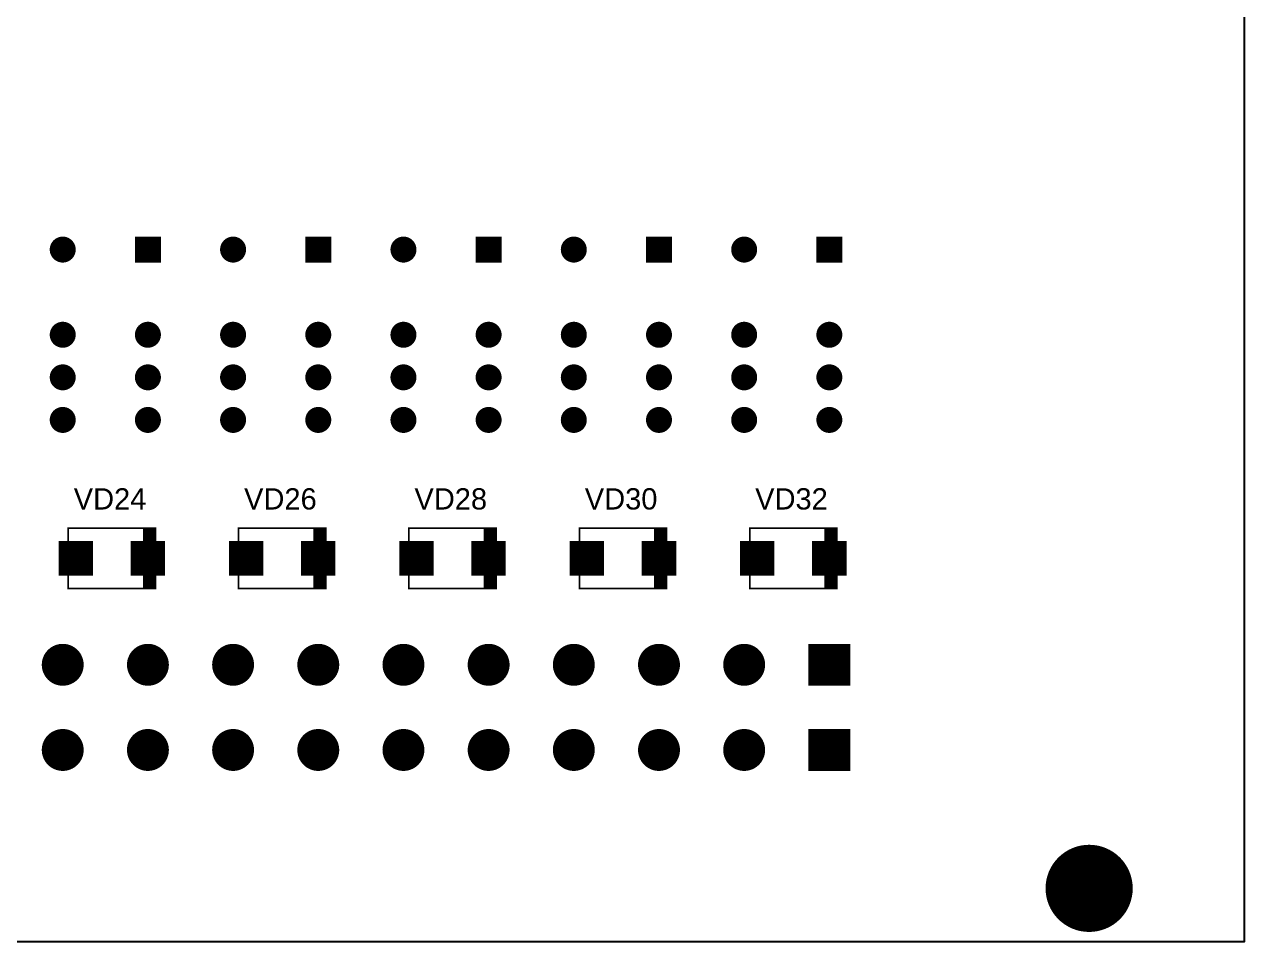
# Model space of a CAD drawing. Extents: x 51 to 816, y 111 to 274.
# Drawn here: x 725.4 to 816.4, y 124.5 to 192.9 of the extents above; entities that cross this region are included whole.
import ezdxf
from ezdxf.enums import TextEntityAlignment as Align

# ---------------------------------------------------------------- set-up
doc = ezdxf.new("R2010")
doc.units = 0
doc.header["$MEASUREMENT"] = 0
doc.layers.add('BOT_SILK', color=7, linetype='Continuous')

msp = doc.modelspace()

# ---------------------------------------------------------------- linework, layer by layer
at = {"layer": 'BOT_SILK'}
msp.add_lwpolyline([(816.35, 253.0715), (525.2025, 253.0715), (525.2025, 124.484), (816.35, 124.484)], close=True, dxfattribs=at)
at = {"layer": 'BOT_SILK', "const_width": 0.25}
for points in [[(729.0875, 176.0778, -1), (727.4, 176.0778, -1)], [(741.7875, 176.0778, -1), (740.1, 176.0778, -1)], [(754.4875, 176.0778, -1), (752.8, 176.0778, -1)], [(767.1875, 176.0778, -1), (765.5, 176.0778, -1)], [(779.8875, 176.0778, -1), (778.2, 176.0778, -1)], [(729.0875, 169.7278, -1), (727.4, 169.7278, -1)], [(735.4375, 169.7278, -1), (733.75, 169.7278, -1)], [(741.7875, 169.7278, -1), (740.1, 169.7278, -1)], [(748.1375, 169.7278, -1), (746.45, 169.7278, -1)], [(754.4875, 169.7278, -1), (752.8, 169.7278, -1)], [(760.8375, 169.7278, -1), (759.15, 169.7278, -1)], [(767.1875, 169.7278, -1), (765.5, 169.7278, -1)], [(773.5375, 169.7278, -1), (771.85, 169.7278, -1)], [(779.8875, 169.7278, -1), (778.2, 169.7278, -1)], [(786.2375, 169.7278, -1), (784.55, 169.7278, -1)], [(729.0875, 166.5528, -1), (727.4, 166.5528, -1)], [(735.4375, 166.5528, -1), (733.75, 166.5528, -1)], [(741.7875, 166.5528, -1), (740.1, 166.5528, -1)], [(748.1375, 166.5528, -1), (746.45, 166.5528, -1)], [(754.4875, 166.5528, -1), (752.8, 166.5528, -1)], [(760.8375, 166.5528, -1), (759.15, 166.5528, -1)], [(767.1875, 166.5528, -1), (765.5, 166.5528, -1)], [(773.5375, 166.5528, -1), (771.85, 166.5528, -1)], [(779.8875, 166.5528, -1), (778.2, 166.5528, -1)], [(786.2375, 166.5528, -1), (784.55, 166.5528, -1)], [(729.0875, 163.3778, -1), (727.4, 163.3778, -1)], [(735.4375, 163.3778, -1), (733.75, 163.3778, -1)], [(741.7875, 163.3778, -1), (740.1, 163.3778, -1)], [(748.1375, 163.3778, -1), (746.45, 163.3778, -1)], [(754.4875, 163.3778, -1), (752.8, 163.3778, -1)], [(760.8375, 163.3778, -1), (759.15, 163.3778, -1)], [(767.1875, 163.3778, -1), (765.5, 163.3778, -1)], [(773.5375, 163.3778, -1), (771.85, 163.3778, -1)], [(779.8875, 163.3778, -1), (778.2, 163.3778, -1)], [(786.2375, 163.3778, -1), (784.55, 163.3778, -1)], [(729.6813, 145.1215, -1), (726.8063, 145.1215, -1)], [(736.0313, 145.1215, -1), (733.1563, 145.1215, -1)], [(742.3813, 145.1215, -1), (739.5063, 145.1215, -1)], [(748.7313, 145.1215, -1), (745.8563, 145.1215, -1)], [(755.0813, 145.1215, -1), (752.2063, 145.1215, -1)], [(761.4313, 145.1215, -1), (758.5563, 145.1215, -1)], [(767.7813, 145.1215, -1), (764.9063, 145.1215, -1)], [(774.1313, 145.1215, -1), (771.2563, 145.1215, -1)], [(780.4813, 145.1215, -1), (777.6063, 145.1215, -1)], [(729.6813, 138.7715, -1), (726.8063, 138.7715, -1)], [(736.0313, 138.7715, -1), (733.1563, 138.7715, -1)], [(742.3813, 138.7715, -1), (739.5063, 138.7715, -1)], [(748.7313, 138.7715, -1), (745.8563, 138.7715, -1)], [(755.0813, 138.7715, -1), (752.2063, 138.7715, -1)], [(761.4313, 138.7715, -1), (758.5563, 138.7715, -1)], [(767.7813, 138.7715, -1), (764.9063, 138.7715, -1)], [(774.1313, 138.7715, -1), (771.2563, 138.7715, -1)], [(780.4813, 138.7715, -1), (777.6063, 138.7715, -1)], [(807.8863, 128.4528, -1), (801.6363, 128.4528, -1)]]:
    msp.add_lwpolyline(points, format="xyb", close=True, dxfattribs=at)
at = {"layer": 'BOT_SILK'}
for points, const_width in [([(727.4438, 176.3453), (727.4438, 175.8103)], 0.25), ([(727.6938, 176.7165), (727.6938, 175.439)], 0.25), ([(727.9438, 176.8653), (727.9438, 175.2903)], 0.25), ([(728.1938, 176.919), (728.1938, 175.2365)], 0.25), ([(728.4438, 176.8965), (728.4438, 175.259)], 0.25), ([(728.6938, 176.7903), (728.6938, 175.3653)], 0.25), ([(728.9438, 176.5478), (728.9438, 175.6078)], 0.25), ([(733.9438, 176.9215), (733.9438, 175.234)], 0.25), ([(734.1938, 176.9215), (734.1938, 175.234)], 0.25), ([(734.4438, 176.9215), (734.4438, 175.234)], 0.25), ([(734.6938, 176.9215), (734.6938, 175.234)], 0.25), ([(734.9438, 176.9215), (734.9438, 175.234)], 0.25), ([(735.1938, 176.9215), (735.1938, 175.234)], 0.25), ([(740.1938, 176.464), (740.1938, 175.6915)], 0.25), ([(740.4438, 176.7565), (740.4438, 175.399)], 0.25), ([(740.6938, 176.8828), (740.6938, 175.2728)], 0.25), ([(740.9438, 176.9215), (740.9438, 175.234)], 0.25), ([(741.1938, 176.8828), (741.1938, 175.2728)], 0.25), ([(741.4438, 176.7565), (741.4438, 175.399)], 0.25), ([(741.6938, 176.464), (741.6938, 175.6915)], 0.25), ([(746.6938, 176.9215), (746.6938, 175.234)], 0.25), ([(746.9438, 176.9215), (746.9438, 175.234)], 0.25), ([(747.1938, 176.9215), (747.1938, 175.234)], 0.25), ([(747.4438, 176.9215), (747.4438, 175.234)], 0.25), ([(747.6938, 176.9215), (747.6938, 175.234)], 0.25), ([(747.9438, 176.9215), (747.9438, 175.234)], 0.25), ([(752.9438, 176.5478), (752.9438, 175.6078)], 0.25), ([(753.1938, 176.7903), (753.1938, 175.3653)], 0.25), ([(753.4438, 176.8965), (753.4438, 175.259)], 0.25), ([(753.6938, 176.919), (753.6938, 175.2365)], 0.25), ([(753.9438, 176.8653), (753.9438, 175.2903)], 0.25), ([(754.1938, 176.7165), (754.1938, 175.439)], 0.25), ([(754.4438, 176.3453), (754.4438, 175.8103)], 0.25), ([(759.1938, 176.9215), (759.1938, 175.234)], 0.25), ([(759.4438, 176.9215), (759.4438, 175.234)], 0.25), ([(759.6938, 176.9215), (759.6938, 175.234)], 0.25), ([(759.9438, 176.9215), (759.9438, 175.234)], 0.25), ([(760.1938, 176.9215), (760.1938, 175.234)], 0.25), ([(760.4438, 176.9215), (760.4438, 175.234)], 0.25), ([(760.6938, 176.9215), (760.6938, 175.234)], 0.25), ([(765.6938, 176.6153), (765.6938, 175.5403)], 0.25), ([(765.9438, 176.8203), (765.9438, 175.3353)], 0.25), ([(766.1938, 176.9078), (766.1938, 175.2478)], 0.25), ([(766.4438, 176.9153), (766.4438, 175.2403)], 0.25), ([(766.6938, 176.8453), (766.6938, 175.3103)], 0.25), ([(766.9438, 176.6703), (766.9438, 175.4853)], 0.25), ([(771.9438, 176.9215), (771.9438, 175.234)], 0.25), ([(772.1938, 176.9215), (772.1938, 175.234)], 0.25), ([(772.4438, 176.9215), (772.4438, 175.234)], 0.25), ([(772.6938, 176.9215), (772.6938, 175.234)], 0.25), ([(772.9438, 176.9215), (772.9438, 175.234)], 0.25), ([(773.1938, 176.9215), (773.1938, 175.234)], 0.25), ([(773.4438, 176.9215), (773.4438, 175.234)], 0.25), ([(778.4438, 176.6703), (778.4438, 175.4853)], 0.25), ([(778.6938, 176.8453), (778.6938, 175.3103)], 0.25), ([(778.9438, 176.9153), (778.9438, 175.2403)], 0.25), ([(779.1938, 176.9078), (779.1938, 175.2478)], 0.25), ([(779.4438, 176.8203), (779.4438, 175.3353)], 0.25), ([(779.6938, 176.6153), (779.6938, 175.5403)], 0.25), ([(784.6938, 176.9215), (784.6938, 175.234)], 0.25), ([(784.9438, 176.9215), (784.9438, 175.234)], 0.25), ([(785.1938, 176.9215), (785.1938, 175.234)], 0.25), ([(785.4438, 176.9215), (785.4438, 175.234)], 0.25), ([(785.6938, 176.9215), (785.6938, 175.234)], 0.25), ([(785.9438, 176.9215), (785.9438, 175.234)], 0.25), ([(786.1938, 176.9215), (786.1938, 175.234)], 0.25), ([(727.4438, 169.9953), (727.4438, 169.4603)], 0.25), ([(727.6938, 170.3665), (727.6938, 169.089)], 0.25), ([(727.9438, 170.5153), (727.9438, 168.9403)], 0.25), ([(728.1938, 170.569), (728.1938, 168.8865)], 0.25), ([(728.4438, 170.5465), (728.4438, 168.909)], 0.25), ([(728.6938, 170.4403), (728.6938, 169.0153)], 0.25), ([(728.9438, 170.1978), (728.9438, 169.2578)], 0.25), ([(733.9438, 170.2653), (733.9438, 169.1903)], 0.25), ([(734.1938, 170.4703), (734.1938, 168.9853)], 0.25), ([(734.4438, 170.5578), (734.4438, 168.8978)], 0.25), ([(734.6938, 170.5653), (734.6938, 168.8903)], 0.25), ([(734.9438, 170.4953), (734.9438, 168.9603)], 0.25), ([(735.1938, 170.3203), (735.1938, 169.1353)], 0.25), ([(740.1938, 170.114), (740.1938, 169.3415)], 0.25), ([(740.4438, 170.4065), (740.4438, 169.049)], 0.25), ([(740.6938, 170.5328), (740.6938, 168.9228)], 0.25), ([(740.9438, 170.5715), (740.9438, 168.884)], 0.25), ([(741.1938, 170.5328), (741.1938, 168.9228)], 0.25), ([(741.4438, 170.4065), (741.4438, 169.049)], 0.25), ([(741.6938, 170.114), (741.6938, 169.3415)], 0.25), ([(746.6938, 170.3203), (746.6938, 169.1353)], 0.25), ([(746.9438, 170.4953), (746.9438, 168.9603)], 0.25), ([(747.1938, 170.5653), (747.1938, 168.8903)], 0.25), ([(747.4438, 170.5578), (747.4438, 168.8978)], 0.25), ([(747.6938, 170.4703), (747.6938, 168.9853)], 0.25), ([(747.9438, 170.2653), (747.9438, 169.1903)], 0.25), ([(752.9438, 170.1978), (752.9438, 169.2578)], 0.25), ([(753.1938, 170.4403), (753.1938, 169.0153)], 0.25), ([(753.4438, 170.5465), (753.4438, 168.909)], 0.25), ([(753.6938, 170.569), (753.6938, 168.8865)], 0.25), ([(753.9438, 170.5153), (753.9438, 168.9403)], 0.25), ([(754.1938, 170.3665), (754.1938, 169.089)], 0.25), ([(754.4438, 169.9953), (754.4438, 169.4603)], 0.25), ([(759.1938, 169.9953), (759.1938, 169.4603)], 0.25), ([(759.4438, 170.3665), (759.4438, 169.089)], 0.25), ([(759.6938, 170.5153), (759.6938, 168.9403)], 0.25), ([(759.9438, 170.569), (759.9438, 168.8865)], 0.25), ([(760.1938, 170.5465), (760.1938, 168.909)], 0.25), ([(760.4438, 170.4403), (760.4438, 169.0153)], 0.25), ([(760.6938, 170.1978), (760.6938, 169.2578)], 0.25), ([(765.6938, 170.2653), (765.6938, 169.1903)], 0.25), ([(765.9438, 170.4703), (765.9438, 168.9853)], 0.25), ([(766.1938, 170.5578), (766.1938, 168.8978)], 0.25), ([(766.4438, 170.5653), (766.4438, 168.8903)], 0.25), ([(766.6938, 170.4953), (766.6938, 168.9603)], 0.25), ([(766.9438, 170.3203), (766.9438, 169.1353)], 0.25), ([(771.9438, 170.114), (771.9438, 169.3415)], 0.25), ([(772.1938, 170.4065), (772.1938, 169.049)], 0.25), ([(772.4438, 170.5328), (772.4438, 168.9228)], 0.25), ([(772.6938, 170.5715), (772.6938, 168.884)], 0.25), ([(772.9438, 170.5328), (772.9438, 168.9228)], 0.25), ([(773.1938, 170.4065), (773.1938, 169.049)], 0.25), ([(773.4438, 170.114), (773.4438, 169.3415)], 0.25), ([(778.4438, 170.3203), (778.4438, 169.1353)], 0.25), ([(778.6938, 170.4953), (778.6938, 168.9603)], 0.25), ([(778.9438, 170.5653), (778.9438, 168.8903)], 0.25), ([(779.1938, 170.5578), (779.1938, 168.8978)], 0.25), ([(779.4438, 170.4703), (779.4438, 168.9853)], 0.25), ([(779.6938, 170.2653), (779.6938, 169.1903)], 0.25), ([(784.6938, 170.1978), (784.6938, 169.2578)], 0.25), ([(784.9438, 170.4403), (784.9438, 169.0153)], 0.25), ([(785.1938, 170.5465), (785.1938, 168.909)], 0.25), ([(785.4438, 170.569), (785.4438, 168.8865)], 0.25), ([(785.6938, 170.5153), (785.6938, 168.9403)], 0.25), ([(785.9438, 170.3665), (785.9438, 169.089)], 0.25), ([(786.1938, 169.9953), (786.1938, 169.4603)], 0.25), ([(727.9438, 167.3403), (727.9438, 165.7653)], 0.25), ([(728.1938, 167.394), (728.1938, 165.7115)], 0.25), ([(728.4438, 167.3715), (728.4438, 165.734)], 0.25), ([(728.6938, 167.2653), (728.6938, 165.8403)], 0.25), ([(734.1938, 167.2953), (734.1938, 165.8103)], 0.25), ([(734.4438, 167.3828), (734.4438, 165.7228)], 0.25), ([(734.6938, 167.3903), (734.6938, 165.7153)], 0.25), ([(734.9438, 167.3203), (734.9438, 165.7853)], 0.25), ([(740.6938, 167.3578), (740.6938, 165.7478)], 0.25), ([(740.9438, 167.3965), (740.9438, 165.709)], 0.25), ([(741.1938, 167.3578), (741.1938, 165.7478)], 0.25), ([(746.9438, 167.3203), (746.9438, 165.7853)], 0.25), ([(747.1938, 167.3903), (747.1938, 165.7153)], 0.25), ([(747.4438, 167.3828), (747.4438, 165.7228)], 0.25), ([(747.6938, 167.2953), (747.6938, 165.8103)], 0.25), ([(753.1938, 167.2653), (753.1938, 165.8403)], 0.25), ([(753.4438, 167.3715), (753.4438, 165.734)], 0.25), ([(753.6938, 167.394), (753.6938, 165.7115)], 0.25), ([(753.9438, 167.3403), (753.9438, 165.7653)], 0.25), ([(759.6938, 167.3403), (759.6938, 165.7653)], 0.25), ([(759.9438, 167.394), (759.9438, 165.7115)], 0.25), ([(760.1938, 167.3715), (760.1938, 165.734)], 0.25), ([(760.4438, 167.2653), (760.4438, 165.8403)], 0.25), ([(765.9438, 167.2953), (765.9438, 165.8103)], 0.25), ([(766.1938, 167.3828), (766.1938, 165.7228)], 0.25), ([(766.4438, 167.3903), (766.4438, 165.7153)], 0.25), ([(766.6938, 167.3203), (766.6938, 165.7853)], 0.25), ([(772.4438, 167.3578), (772.4438, 165.7478)], 0.25), ([(772.6938, 167.3965), (772.6938, 165.709)], 0.25), ([(772.9438, 167.3578), (772.9438, 165.7478)], 0.25), ([(778.6938, 167.3203), (778.6938, 165.7853)], 0.25), ([(778.9438, 167.3903), (778.9438, 165.7153)], 0.25), ([(779.1938, 167.3828), (779.1938, 165.7228)], 0.25), ([(779.4438, 167.2953), (779.4438, 165.8103)], 0.25), ([(784.9438, 167.2653), (784.9438, 165.8403)], 0.25), ([(785.1938, 167.3715), (785.1938, 165.734)], 0.25), ([(785.4438, 167.394), (785.4438, 165.7115)], 0.25), ([(785.6938, 167.3403), (785.6938, 165.7653)], 0.25), ([(727.4438, 166.8203), (727.4438, 166.2853)], 0.25), ([(727.6938, 167.1915), (727.6938, 165.914)], 0.25), ([(728.9438, 167.0228), (728.9438, 166.0828)], 0.25), ([(733.9438, 167.0903), (733.9438, 166.0153)], 0.25), ([(735.1938, 167.1453), (735.1938, 165.9603)], 0.25), ([(740.1938, 166.939), (740.1938, 166.1665)], 0.25), ([(740.4438, 167.2315), (740.4438, 165.874)], 0.25), ([(741.4438, 167.2315), (741.4438, 165.874)], 0.25), ([(741.6938, 166.939), (741.6938, 166.1665)], 0.25), ([(746.6938, 167.1453), (746.6938, 165.9603)], 0.25), ([(747.9438, 167.0903), (747.9438, 166.0153)], 0.25), ([(752.9438, 167.0228), (752.9438, 166.0828)], 0.25), ([(754.1938, 167.1915), (754.1938, 165.914)], 0.25), ([(754.4438, 166.8203), (754.4438, 166.2853)], 0.25), ([(759.1938, 166.8203), (759.1938, 166.2853)], 0.25), ([(759.4438, 167.1915), (759.4438, 165.914)], 0.25), ([(760.6938, 167.0228), (760.6938, 166.0828)], 0.25), ([(765.6938, 167.0903), (765.6938, 166.0153)], 0.25), ([(766.9438, 167.1453), (766.9438, 165.9603)], 0.25), ([(771.9438, 166.939), (771.9438, 166.1665)], 0.25), ([(772.1938, 167.2315), (772.1938, 165.874)], 0.25), ([(773.1938, 167.2315), (773.1938, 165.874)], 0.25), ([(773.4438, 166.939), (773.4438, 166.1665)], 0.25), ([(778.4438, 167.1453), (778.4438, 165.9603)], 0.25), ([(779.6938, 167.0903), (779.6938, 166.0153)], 0.25), ([(784.6938, 167.0228), (784.6938, 166.0828)], 0.25), ([(785.9438, 167.1915), (785.9438, 165.914)], 0.25), ([(786.1938, 166.8203), (786.1938, 166.2853)], 0.25), ([(727.4438, 163.6453), (727.4438, 163.1103)], 0.25), ([(727.6938, 164.0165), (727.6938, 162.739)], 0.25), ([(727.9438, 164.1653), (727.9438, 162.5903)], 0.25), ([(728.1938, 164.219), (728.1938, 162.5365)], 0.25), ([(728.4438, 164.1965), (728.4438, 162.559)], 0.25), ([(728.6938, 164.0903), (728.6938, 162.6653)], 0.25), ([(728.9438, 163.8478), (728.9438, 162.9078)], 0.25), ([(733.9438, 163.9153), (733.9438, 162.8403)], 0.25), ([(734.1938, 164.1203), (734.1938, 162.6353)], 0.25), ([(734.4438, 164.2078), (734.4438, 162.5478)], 0.25), ([(734.6938, 164.2153), (734.6938, 162.5403)], 0.25), ([(734.9438, 164.1453), (734.9438, 162.6103)], 0.25), ([(735.1938, 163.9703), (735.1938, 162.7853)], 0.25), ([(740.1938, 163.764), (740.1938, 162.9915)], 0.25), ([(740.4438, 164.0565), (740.4438, 162.699)], 0.25), ([(740.6938, 164.1828), (740.6938, 162.5728)], 0.25), ([(740.9438, 164.2215), (740.9438, 162.534)], 0.25), ([(741.1938, 164.1828), (741.1938, 162.5728)], 0.25), ([(741.4438, 164.0565), (741.4438, 162.699)], 0.25), ([(741.6938, 163.764), (741.6938, 162.9915)], 0.25), ([(746.6938, 163.9703), (746.6938, 162.7853)], 0.25), ([(746.9438, 164.1453), (746.9438, 162.6103)], 0.25), ([(747.1938, 164.2153), (747.1938, 162.5403)], 0.25), ([(747.4438, 164.2078), (747.4438, 162.5478)], 0.25), ([(747.6938, 164.1203), (747.6938, 162.6353)], 0.25), ([(747.9438, 163.9153), (747.9438, 162.8403)], 0.25), ([(752.9438, 163.8478), (752.9438, 162.9078)], 0.25), ([(753.1938, 164.0903), (753.1938, 162.6653)], 0.25), ([(753.4438, 164.1965), (753.4438, 162.559)], 0.25), ([(753.6938, 164.219), (753.6938, 162.5365)], 0.25), ([(753.9438, 164.1653), (753.9438, 162.5903)], 0.25), ([(754.1938, 164.0165), (754.1938, 162.739)], 0.25), ([(754.4438, 163.6453), (754.4438, 163.1103)], 0.25), ([(759.1938, 163.6453), (759.1938, 163.1103)], 0.25), ([(759.4438, 164.0165), (759.4438, 162.739)], 0.25), ([(759.6938, 164.1653), (759.6938, 162.5903)], 0.25), ([(759.9438, 164.219), (759.9438, 162.5365)], 0.25), ([(760.1938, 164.1965), (760.1938, 162.559)], 0.25), ([(760.4438, 164.0903), (760.4438, 162.6653)], 0.25), ([(760.6938, 163.8478), (760.6938, 162.9078)], 0.25), ([(765.6938, 163.9153), (765.6938, 162.8403)], 0.25), ([(765.9438, 164.1203), (765.9438, 162.6353)], 0.25), ([(766.1938, 164.2078), (766.1938, 162.5478)], 0.25), ([(766.4438, 164.2153), (766.4438, 162.5403)], 0.25), ([(766.6938, 164.1453), (766.6938, 162.6103)], 0.25), ([(766.9438, 163.9703), (766.9438, 162.7853)], 0.25), ([(771.9438, 163.764), (771.9438, 162.9915)], 0.25), ([(772.1938, 164.0565), (772.1938, 162.699)], 0.25), ([(772.4438, 164.1828), (772.4438, 162.5728)], 0.25), ([(772.6938, 164.2215), (772.6938, 162.534)], 0.25), ([(772.9438, 164.1828), (772.9438, 162.5728)], 0.25), ([(773.1938, 164.0565), (773.1938, 162.699)], 0.25), ([(773.4438, 163.764), (773.4438, 162.9915)], 0.25), ([(778.4438, 163.9703), (778.4438, 162.7853)], 0.25), ([(778.6938, 164.1453), (778.6938, 162.6103)], 0.25), ([(778.9438, 164.2153), (778.9438, 162.5403)], 0.25), ([(779.1938, 164.2078), (779.1938, 162.5478)], 0.25), ([(779.4438, 164.1203), (779.4438, 162.6353)], 0.25), ([(779.6938, 163.9153), (779.6938, 162.8403)], 0.25), ([(784.6938, 163.8478), (784.6938, 162.9078)], 0.25), ([(784.9438, 164.0903), (784.9438, 162.6653)], 0.25), ([(785.1938, 164.1965), (785.1938, 162.559)], 0.25), ([(785.4438, 164.219), (785.4438, 162.5365)], 0.25), ([(785.6938, 164.1653), (785.6938, 162.5903)], 0.25), ([(785.9438, 164.0165), (785.9438, 162.739)], 0.25), ([(786.1938, 163.6453), (786.1938, 163.1103)], 0.25), ([(734.2813, 155.3115), (734.2813, 150.8065)], 0.125), ([(734.4063, 155.3115), (734.4063, 150.8065)], 0.125), ([(734.5313, 155.3115), (734.5313, 150.8065)], 0.125), ([(734.6563, 155.3115), (734.6563, 150.8065)], 0.125), ([(734.7813, 155.3115), (734.7813, 150.8065)], 0.125), ([(734.9063, 155.3115), (734.9063, 150.8065)], 0.125), ([(735.0313, 155.3115), (735.0313, 150.8065)], 0.125), ([(746.9813, 155.3115), (746.9813, 150.8065)], 0.125), ([(747.1063, 155.3115), (747.1063, 150.8065)], 0.125), ([(747.2313, 155.3115), (747.2313, 150.8065)], 0.125), ([(747.3563, 155.3115), (747.3563, 150.8065)], 0.125), ([(747.4813, 155.3115), (747.4813, 150.8065)], 0.125), ([(747.6063, 155.3115), (747.6063, 150.8065)], 0.125), ([(747.7313, 155.3115), (747.7313, 150.8065)], 0.125), ([(759.6813, 155.3115), (759.6813, 150.8065)], 0.125), ([(759.8063, 155.3115), (759.8063, 150.8065)], 0.125), ([(759.9313, 155.3115), (759.9313, 150.8065)], 0.125), ([(760.0563, 155.3115), (760.0563, 150.8065)], 0.125), ([(760.1813, 155.3115), (760.1813, 150.8065)], 0.125), ([(760.3063, 155.3115), (760.3063, 150.8065)], 0.125), ([(760.4313, 155.3115), (760.4313, 150.8065)], 0.125), ([(772.3813, 155.3115), (772.3813, 150.8065)], 0.125), ([(772.5063, 155.3115), (772.5063, 150.8065)], 0.125), ([(772.6313, 155.3115), (772.6313, 150.8065)], 0.125), ([(772.7563, 155.3115), (772.7563, 150.8065)], 0.125), ([(772.8813, 155.3115), (772.8813, 150.8065)], 0.125), ([(773.0063, 155.3115), (773.0063, 150.8065)], 0.125), ([(773.1313, 155.3115), (773.1313, 150.8065)], 0.125), ([(785.0813, 155.3115), (785.0813, 150.8065)], 0.125), ([(785.2063, 155.3115), (785.2063, 150.8065)], 0.125), ([(785.3313, 155.3115), (785.3313, 150.8065)], 0.125), ([(785.4563, 155.3115), (785.4563, 150.8065)], 0.125), ([(785.5813, 155.3115), (785.5813, 150.8065)], 0.125), ([(785.7063, 155.3115), (785.7063, 150.8065)], 0.125), ([(785.8313, 155.3115), (785.8313, 150.8065)], 0.125), ([(728.1938, 154.2153), (728.1938, 151.9028)], 0.25), ([(728.4438, 154.2153), (728.4438, 151.9028)], 0.25), ([(728.6938, 154.2153), (728.6938, 151.9028)], 0.25), ([(728.9438, 154.2153), (728.9438, 151.9028)], 0.25), ([(729.1938, 154.2153), (729.1938, 151.9028)], 0.25), ([(729.4438, 154.2153), (729.4438, 151.9028)], 0.25), ([(729.6938, 154.2153), (729.6938, 151.9028)], 0.25), ([(729.9438, 154.2153), (729.9438, 151.9028)], 0.25), ([(730.1938, 154.2153), (730.1938, 151.9028)], 0.25), ([(733.4438, 154.2153), (733.4438, 151.9028)], 0.25), ([(733.6938, 154.2153), (733.6938, 151.9028)], 0.25), ([(733.9438, 154.2153), (733.9438, 151.9028)], 0.25), ([(734.1938, 154.2153), (734.1938, 151.9028)], 0.25), ([(734.4438, 154.2153), (734.4438, 151.9028)], 0.25), ([(734.6938, 154.2153), (734.6938, 151.9028)], 0.25), ([(734.9438, 154.2153), (734.9438, 151.9028)], 0.25), ([(735.1938, 154.2153), (735.1938, 151.9028)], 0.25), ([(735.4438, 154.2153), (735.4438, 151.9028)], 0.25), ([(735.6938, 154.2153), (735.6938, 151.9028)], 0.25), ([(740.9438, 154.2153), (740.9438, 151.9028)], 0.25), ([(741.1938, 154.2153), (741.1938, 151.9028)], 0.25), ([(741.4438, 154.2153), (741.4438, 151.9028)], 0.25), ([(741.6938, 154.2153), (741.6938, 151.9028)], 0.25), ([(741.9438, 154.2153), (741.9438, 151.9028)], 0.25), ([(742.1938, 154.2153), (742.1938, 151.9028)], 0.25), ([(742.4438, 154.2153), (742.4438, 151.9028)], 0.25), ([(742.6938, 154.2153), (742.6938, 151.9028)], 0.25), ([(742.9438, 154.2153), (742.9438, 151.9028)], 0.25), ([(746.1938, 154.2153), (746.1938, 151.9028)], 0.25), ([(746.4438, 154.2153), (746.4438, 151.9028)], 0.25), ([(746.6938, 154.2153), (746.6938, 151.9028)], 0.25), ([(746.9438, 154.2153), (746.9438, 151.9028)], 0.25), ([(747.1938, 154.2153), (747.1938, 151.9028)], 0.25), ([(747.4438, 154.2153), (747.4438, 151.9028)], 0.25), ([(747.6938, 154.2153), (747.6938, 151.9028)], 0.25), ([(747.9438, 154.2153), (747.9438, 151.9028)], 0.25), ([(748.1938, 154.2153), (748.1938, 151.9028)], 0.25), ([(748.4438, 154.2153), (748.4438, 151.9028)], 0.25), ([(753.6938, 154.2153), (753.6938, 151.9028)], 0.25), ([(753.9438, 154.2153), (753.9438, 151.9028)], 0.25), ([(754.1938, 154.2153), (754.1938, 151.9028)], 0.25), ([(754.4438, 154.2153), (754.4438, 151.9028)], 0.25), ([(754.6938, 154.2153), (754.6938, 151.9028)], 0.25), ([(754.9438, 154.2153), (754.9438, 151.9028)], 0.25), ([(755.1938, 154.2153), (755.1938, 151.9028)], 0.25), ([(755.4438, 154.2153), (755.4438, 151.9028)], 0.25), ([(755.6938, 154.2153), (755.6938, 151.9028)], 0.25), ([(758.9438, 154.2153), (758.9438, 151.9028)], 0.25), ([(759.1938, 154.2153), (759.1938, 151.9028)], 0.25), ([(759.4438, 154.2153), (759.4438, 151.9028)], 0.25), ([(759.6938, 154.2153), (759.6938, 151.9028)], 0.25), ([(759.9438, 154.2153), (759.9438, 151.9028)], 0.25), ([(760.1938, 154.2153), (760.1938, 151.9028)], 0.25), ([(760.4438, 154.2153), (760.4438, 151.9028)], 0.25), ([(760.6938, 154.2153), (760.6938, 151.9028)], 0.25), ([(760.9438, 154.2153), (760.9438, 151.9028)], 0.25), ([(766.1938, 154.2153), (766.1938, 151.9028)], 0.25), ([(766.4438, 154.2153), (766.4438, 151.9028)], 0.25), ([(766.6938, 154.2153), (766.6938, 151.9028)], 0.25), ([(766.9438, 154.2153), (766.9438, 151.9028)], 0.25), ([(767.1938, 154.2153), (767.1938, 151.9028)], 0.25), ([(767.4438, 154.2153), (767.4438, 151.9028)], 0.25), ([(767.6938, 154.2153), (767.6938, 151.9028)], 0.25), ([(767.9438, 154.2153), (767.9438, 151.9028)], 0.25), ([(768.1938, 154.2153), (768.1938, 151.9028)], 0.25), ([(768.4438, 154.2153), (768.4438, 151.9028)], 0.25), ([(771.6938, 154.2153), (771.6938, 151.9028)], 0.25), ([(771.9438, 154.2153), (771.9438, 151.9028)], 0.25), ([(772.1938, 154.2153), (772.1938, 151.9028)], 0.25), ([(772.4438, 154.2153), (772.4438, 151.9028)], 0.25), ([(772.6938, 154.2153), (772.6938, 151.9028)], 0.25), ([(772.9438, 154.2153), (772.9438, 151.9028)], 0.25), ([(773.1938, 154.2153), (773.1938, 151.9028)], 0.25), ([(773.4438, 154.2153), (773.4438, 151.9028)], 0.25), ([(773.6938, 154.2153), (773.6938, 151.9028)], 0.25), ([(778.9438, 154.2153), (778.9438, 151.9028)], 0.25), ([(779.1938, 154.2153), (779.1938, 151.9028)], 0.25), ([(779.4438, 154.2153), (779.4438, 151.9028)], 0.25), ([(779.6938, 154.2153), (779.6938, 151.9028)], 0.25), ([(779.9438, 154.2153), (779.9438, 151.9028)], 0.25), ([(780.1938, 154.2153), (780.1938, 151.9028)], 0.25), ([(780.4438, 154.2153), (780.4438, 151.9028)], 0.25), ([(780.6938, 154.2153), (780.6938, 151.9028)], 0.25), ([(780.9438, 154.2153), (780.9438, 151.9028)], 0.25), ([(784.4438, 154.2153), (784.4438, 151.9028)], 0.25), ([(784.6938, 154.2153), (784.6938, 151.9028)], 0.25), ([(784.9438, 154.2153), (784.9438, 151.9028)], 0.25), ([(785.1938, 154.2153), (785.1938, 151.9028)], 0.25), ([(785.4438, 154.2153), (785.4438, 151.9028)], 0.25), ([(785.6938, 154.2153), (785.6938, 151.9028)], 0.25), ([(785.9438, 154.2153), (785.9438, 151.9028)], 0.25), ([(786.1938, 154.2153), (786.1938, 151.9028)], 0.25), ([(786.4438, 154.2153), (786.4438, 151.9028)], 0.25), ([(727.6938, 146.449), (727.6938, 143.794)], 0.25), ([(727.9438, 146.5265), (727.9438, 143.7165)], 0.25), ([(728.1938, 146.5578), (728.1938, 143.6853)], 0.25), ([(728.4438, 146.544), (728.4438, 143.699)], 0.25), ([(728.6938, 146.4865), (728.6938, 143.7565)], 0.25), ([(728.9438, 146.3765), (728.9438, 143.8665)], 0.25), ([(733.9438, 146.4028), (733.9438, 143.8403)], 0.25), ([(734.1938, 146.5015), (734.1938, 143.7415)], 0.25), ([(734.4438, 146.5503), (734.4438, 143.6928)], 0.25), ([(734.6938, 146.5553), (734.6938, 143.6878)], 0.25), ([(734.9438, 146.5153), (734.9438, 143.7278)], 0.25), ([(735.1938, 146.4278), (735.1938, 143.8153)], 0.25), ([(740.1938, 146.3478), (740.1938, 143.8953)], 0.25), ([(740.4438, 146.469), (740.4438, 143.774)], 0.25), ([(740.6938, 146.5365), (740.6938, 143.7065)], 0.25), ([(740.9438, 146.559), (740.9438, 143.684)], 0.25), ([(741.1938, 146.5365), (741.1938, 143.7065)], 0.25), ([(741.4438, 146.469), (741.4438, 143.774)], 0.25), ([(741.6938, 146.3478), (741.6938, 143.8953)], 0.25), ([(746.6938, 146.4278), (746.6938, 143.8153)], 0.25), ([(746.9438, 146.5153), (746.9438, 143.7278)], 0.25), ([(747.1938, 146.5553), (747.1938, 143.6878)], 0.25), ([(747.4438, 146.5503), (747.4438, 143.6928)], 0.25), ([(747.6938, 146.5015), (747.6938, 143.7415)], 0.25), ([(747.9438, 146.4028), (747.9438, 143.8403)], 0.25), ([(752.9438, 146.3765), (752.9438, 143.8665)], 0.25), ([(753.1938, 146.4865), (753.1938, 143.7565)], 0.25), ([(753.4438, 146.544), (753.4438, 143.699)], 0.25), ([(753.6938, 146.5578), (753.6938, 143.6853)], 0.25), ([(753.9438, 146.5265), (753.9438, 143.7165)], 0.25), ([(754.1938, 146.449), (754.1938, 143.794)], 0.25), ([(759.4438, 146.449), (759.4438, 143.794)], 0.25), ([(759.6938, 146.5265), (759.6938, 143.7165)], 0.25), ([(759.9438, 146.5578), (759.9438, 143.6853)], 0.25), ([(760.1938, 146.544), (760.1938, 143.699)], 0.25), ([(760.4438, 146.4865), (760.4438, 143.7565)], 0.25), ([(760.6938, 146.3765), (760.6938, 143.8665)], 0.25), ([(765.6938, 146.4028), (765.6938, 143.8403)], 0.25), ([(765.9438, 146.5015), (765.9438, 143.7415)], 0.25), ([(766.1938, 146.5503), (766.1938, 143.6928)], 0.25), ([(766.4438, 146.5553), (766.4438, 143.6878)], 0.25), ([(766.6938, 146.5153), (766.6938, 143.7278)], 0.25), ([(766.9438, 146.4278), (766.9438, 143.8153)], 0.25), ([(771.9438, 146.3478), (771.9438, 143.8953)], 0.25), ([(772.1938, 146.469), (772.1938, 143.774)], 0.25), ([(772.4438, 146.5365), (772.4438, 143.7065)], 0.25), ([(772.6938, 146.559), (772.6938, 143.684)], 0.25), ([(772.9438, 146.5365), (772.9438, 143.7065)], 0.25), ([(773.1938, 146.469), (773.1938, 143.774)], 0.25), ([(773.4438, 146.3478), (773.4438, 143.8953)], 0.25), ([(778.4438, 146.4278), (778.4438, 143.8153)], 0.25), ([(778.6938, 146.5153), (778.6938, 143.7278)], 0.25), ([(778.9438, 146.5553), (778.9438, 143.6878)], 0.25), ([(779.1938, 146.5503), (779.1938, 143.6928)], 0.25), ([(779.4438, 146.5015), (779.4438, 143.7415)], 0.25), ([(779.6938, 146.4028), (779.6938, 143.8403)], 0.25), ([(784.1938, 146.559), (784.1938, 143.684)], 0.25), ([(784.4438, 146.559), (784.4438, 143.684)], 0.25), ([(784.6938, 146.559), (784.6938, 143.684)], 0.25), ([(784.9438, 146.559), (784.9438, 143.684)], 0.25), ([(785.1938, 146.559), (785.1938, 143.684)], 0.25), ([(785.4438, 146.559), (785.4438, 143.684)], 0.25), ([(785.6938, 146.559), (785.6938, 143.684)], 0.25), ([(785.9438, 146.559), (785.9438, 143.684)], 0.25), ([(786.1938, 146.559), (786.1938, 143.684)], 0.25), ([(786.4438, 146.559), (786.4438, 143.684)], 0.25), ([(786.6938, 146.559), (786.6938, 143.684)], 0.25), ([(726.9438, 145.734), (726.9438, 144.509)], 0.25), ([(727.1938, 146.1028), (727.1938, 144.1403)], 0.25), ([(727.4438, 146.3153), (727.4438, 143.9278)], 0.25), ([(729.1938, 146.2003), (729.1938, 144.0428)], 0.25), ([(729.4438, 145.9128), (729.4438, 144.3303)], 0.25), ([(733.1938, 145.4465), (733.1938, 144.7965)], 0.25), ([(733.4438, 145.984), (733.4438, 144.259)], 0.25), ([(733.6938, 146.2415), (733.6938, 144.0015)], 0.25), ([(735.4438, 146.2803), (735.4438, 143.9628)], 0.25), ([(735.6938, 146.0465), (735.6938, 144.1965)], 0.25), ([(735.9438, 145.6153), (735.9438, 144.6278)], 0.25), ([(739.6938, 145.8303), (739.6938, 144.4128)], 0.25), ([(739.9438, 146.154), (739.9438, 144.089)], 0.25), ([(741.9438, 146.154), (741.9438, 144.089)], 0.25), ([(742.1938, 145.8303), (742.1938, 144.4128)], 0.25), ([(745.9438, 145.6153), (745.9438, 144.6278)], 0.25), ([(746.1938, 146.0465), (746.1938, 144.1965)], 0.25), ([(746.4438, 146.2803), (746.4438, 143.9628)], 0.25), ([(748.1938, 146.2415), (748.1938, 144.0015)], 0.25), ([(748.4438, 145.984), (748.4438, 144.259)], 0.25), ([(748.6938, 145.4465), (748.6938, 144.7965)], 0.25), ([(752.4438, 145.9128), (752.4438, 144.3303)], 0.25), ([(752.6938, 146.2003), (752.6938, 144.0428)], 0.25), ([(754.4438, 146.3153), (754.4438, 143.9278)], 0.25), ([(754.6938, 146.1028), (754.6938, 144.1403)], 0.25), ([(754.9438, 145.734), (754.9438, 144.509)], 0.25), ([(758.6938, 145.734), (758.6938, 144.509)], 0.25), ([(758.9438, 146.1028), (758.9438, 144.1403)], 0.25), ([(759.1938, 146.3153), (759.1938, 143.9278)], 0.25), ([(760.9438, 146.2003), (760.9438, 144.0428)], 0.25), ([(761.1938, 145.9128), (761.1938, 144.3303)], 0.25), ([(764.9438, 145.4465), (764.9438, 144.7965)], 0.25), ([(765.1938, 145.984), (765.1938, 144.259)], 0.25), ([(765.4438, 146.2415), (765.4438, 144.0015)], 0.25), ([(767.1938, 146.2803), (767.1938, 143.9628)], 0.25), ([(767.4438, 146.0465), (767.4438, 144.1965)], 0.25), ([(767.6938, 145.6153), (767.6938, 144.6278)], 0.25), ([(771.4438, 145.8303), (771.4438, 144.4128)], 0.25), ([(771.6938, 146.154), (771.6938, 144.089)], 0.25), ([(773.6938, 146.154), (773.6938, 144.089)], 0.25), ([(773.9438, 145.8303), (773.9438, 144.4128)], 0.25), ([(777.6938, 145.6153), (777.6938, 144.6278)], 0.25), ([(777.9438, 146.0465), (777.9438, 144.1965)], 0.25), ([(778.1938, 146.2803), (778.1938, 143.9628)], 0.25), ([(779.9438, 146.2415), (779.9438, 144.0015)], 0.25), ([(780.1938, 145.984), (780.1938, 144.259)], 0.25), ([(780.4438, 145.4465), (780.4438, 144.7965)], 0.25), ([(727.4438, 139.9653), (727.4438, 137.5778)], 0.25), ([(727.6938, 140.099), (727.6938, 137.444)], 0.25), ([(727.9438, 140.1765), (727.9438, 137.3665)], 0.25), ([(728.1938, 140.2078), (728.1938, 137.3353)], 0.25), ([(728.4438, 140.194), (728.4438, 137.349)], 0.25), ([(728.6938, 140.1365), (728.6938, 137.4065)], 0.25), ([(728.9438, 140.0265), (728.9438, 137.5165)], 0.25), ([(733.9438, 140.0528), (733.9438, 137.4903)], 0.25), ([(734.1938, 140.1515), (734.1938, 137.3915)], 0.25), ([(734.4438, 140.2003), (734.4438, 137.3428)], 0.25), ([(734.6938, 140.2053), (734.6938, 137.3378)], 0.25), ([(734.9438, 140.1653), (734.9438, 137.3778)], 0.25), ([(735.1938, 140.0778), (735.1938, 137.4653)], 0.25), ([(740.1938, 139.9978), (740.1938, 137.5453)], 0.25), ([(740.4438, 140.119), (740.4438, 137.424)], 0.25), ([(740.6938, 140.1865), (740.6938, 137.3565)], 0.25), ([(740.9438, 140.209), (740.9438, 137.334)], 0.25), ([(741.1938, 140.1865), (741.1938, 137.3565)], 0.25), ([(741.4438, 140.119), (741.4438, 137.424)], 0.25), ([(741.6938, 139.9978), (741.6938, 137.5453)], 0.25), ([(746.6938, 140.0778), (746.6938, 137.4653)], 0.25), ([(746.9438, 140.1653), (746.9438, 137.3778)], 0.25), ([(747.1938, 140.2053), (747.1938, 137.3378)], 0.25), ([(747.4438, 140.2003), (747.4438, 137.3428)], 0.25), ([(747.6938, 140.1515), (747.6938, 137.3915)], 0.25), ([(747.9438, 140.0528), (747.9438, 137.4903)], 0.25), ([(752.9438, 140.0265), (752.9438, 137.5165)], 0.25), ([(753.1938, 140.1365), (753.1938, 137.4065)], 0.25), ([(753.4438, 140.194), (753.4438, 137.349)], 0.25), ([(753.6938, 140.2078), (753.6938, 137.3353)], 0.25), ([(753.9438, 140.1765), (753.9438, 137.3665)], 0.25), ([(754.1938, 140.099), (754.1938, 137.444)], 0.25), ([(754.4438, 139.9653), (754.4438, 137.5778)], 0.25), ([(759.1938, 139.9653), (759.1938, 137.5778)], 0.25), ([(759.4438, 140.099), (759.4438, 137.444)], 0.25), ([(759.6938, 140.1765), (759.6938, 137.3665)], 0.25), ([(759.9438, 140.2078), (759.9438, 137.3353)], 0.25), ([(760.1938, 140.194), (760.1938, 137.349)], 0.25), ([(760.4438, 140.1365), (760.4438, 137.4065)], 0.25), ([(760.6938, 140.0265), (760.6938, 137.5165)], 0.25), ([(765.6938, 140.0528), (765.6938, 137.4903)], 0.25), ([(765.9438, 140.1515), (765.9438, 137.3915)], 0.25), ([(766.1938, 140.2003), (766.1938, 137.3428)], 0.25), ([(766.4438, 140.2053), (766.4438, 137.3378)], 0.25), ([(766.6938, 140.1653), (766.6938, 137.3778)], 0.25), ([(766.9438, 140.0778), (766.9438, 137.4653)], 0.25), ([(771.9438, 139.9978), (771.9438, 137.5453)], 0.25), ([(772.1938, 140.119), (772.1938, 137.424)], 0.25), ([(772.4438, 140.1865), (772.4438, 137.3565)], 0.25), ([(772.6938, 140.209), (772.6938, 137.334)], 0.25), ([(772.9438, 140.1865), (772.9438, 137.3565)], 0.25), ([(773.1938, 140.119), (773.1938, 137.424)], 0.25), ([(773.4438, 139.9978), (773.4438, 137.5453)], 0.25), ([(778.4438, 140.0778), (778.4438, 137.4653)], 0.25), ([(778.6938, 140.1653), (778.6938, 137.3778)], 0.25), ([(778.9438, 140.2053), (778.9438, 137.3378)], 0.25), ([(779.1938, 140.2003), (779.1938, 137.3428)], 0.25), ([(779.4438, 140.1515), (779.4438, 137.3915)], 0.25), ([(779.6938, 140.0528), (779.6938, 137.4903)], 0.25), ([(784.1938, 140.209), (784.1938, 137.334)], 0.25), ([(784.4438, 140.209), (784.4438, 137.334)], 0.25), ([(784.6938, 140.209), (784.6938, 137.334)], 0.25), ([(784.9438, 140.209), (784.9438, 137.334)], 0.25), ([(785.1938, 140.209), (785.1938, 137.334)], 0.25), ([(785.4438, 140.209), (785.4438, 137.334)], 0.25), ([(785.6938, 140.209), (785.6938, 137.334)], 0.25), ([(785.9438, 140.209), (785.9438, 137.334)], 0.25), ([(786.1938, 140.209), (786.1938, 137.334)], 0.25), ([(786.4438, 140.209), (786.4438, 137.334)], 0.25), ([(786.6938, 140.209), (786.6938, 137.334)], 0.25), ([(726.9438, 139.384), (726.9438, 138.159)], 0.25), ([(727.1938, 139.7528), (727.1938, 137.7903)], 0.25), ([(729.1938, 139.8503), (729.1938, 137.6928)], 0.25), ([(729.4438, 139.5628), (729.4438, 137.9803)], 0.25), ([(733.1938, 139.0965), (733.1938, 138.4465)], 0.25), ([(733.4438, 139.634), (733.4438, 137.909)], 0.25), ([(733.6938, 139.8915), (733.6938, 137.6515)], 0.25), ([(735.4438, 139.9303), (735.4438, 137.6128)], 0.25), ([(735.6938, 139.6965), (735.6938, 137.8465)], 0.25), ([(735.9438, 139.2653), (735.9438, 138.2778)], 0.25), ([(739.6938, 139.4803), (739.6938, 138.0628)], 0.25), ([(739.9438, 139.804), (739.9438, 137.739)], 0.25), ([(741.9438, 139.804), (741.9438, 137.739)], 0.25), ([(742.1938, 139.4803), (742.1938, 138.0628)], 0.25), ([(745.9438, 139.2653), (745.9438, 138.2778)], 0.25), ([(746.1938, 139.6965), (746.1938, 137.8465)], 0.25), ([(746.4438, 139.9303), (746.4438, 137.6128)], 0.25), ([(748.1938, 139.8915), (748.1938, 137.6515)], 0.25), ([(748.4438, 139.634), (748.4438, 137.909)], 0.25), ([(748.6938, 139.0965), (748.6938, 138.4465)], 0.25), ([(752.4438, 139.5628), (752.4438, 137.9803)], 0.25), ([(752.6938, 139.8503), (752.6938, 137.6928)], 0.25), ([(754.6938, 139.7528), (754.6938, 137.7903)], 0.25), ([(754.9438, 139.384), (754.9438, 138.159)], 0.25), ([(758.6938, 139.384), (758.6938, 138.159)], 0.25), ([(758.9438, 139.7528), (758.9438, 137.7903)], 0.25), ([(760.9438, 139.8503), (760.9438, 137.6928)], 0.25), ([(761.1938, 139.5628), (761.1938, 137.9803)], 0.25), ([(764.9438, 139.0965), (764.9438, 138.4465)], 0.25), ([(765.1938, 139.634), (765.1938, 137.909)], 0.25), ([(765.4438, 139.8915), (765.4438, 137.6515)], 0.25), ([(767.1938, 139.9303), (767.1938, 137.6128)], 0.25), ([(767.4438, 139.6965), (767.4438, 137.8465)], 0.25), ([(767.6938, 139.2653), (767.6938, 138.2778)], 0.25), ([(771.4438, 139.4803), (771.4438, 138.0628)], 0.25), ([(771.6938, 139.804), (771.6938, 137.739)], 0.25), ([(773.6938, 139.804), (773.6938, 137.739)], 0.25), ([(773.9438, 139.4803), (773.9438, 138.0628)], 0.25), ([(777.6938, 139.2653), (777.6938, 138.2778)], 0.25), ([(777.9438, 139.6965), (777.9438, 137.8465)], 0.25), ([(778.1938, 139.9303), (778.1938, 137.6128)], 0.25), ([(779.9438, 139.8915), (779.9438, 137.6515)], 0.25), ([(780.1938, 139.634), (780.1938, 137.909)], 0.25), ([(780.4438, 139.0965), (780.4438, 138.4465)], 0.25), ([(802.9438, 130.994), (802.9438, 125.9115)], 0.25), ([(803.1938, 131.1553), (803.1938, 125.7503)], 0.25), ([(803.4438, 131.2853), (803.4438, 125.6203)], 0.25), ([(803.6938, 131.389), (803.6938, 125.5165)], 0.25), ([(803.9438, 131.4678), (803.9438, 125.4378)], 0.25), ([(804.1938, 131.5253), (804.1938, 125.3803)], 0.25), ([(804.4438, 131.5615), (804.4438, 125.344)], 0.25), ([(804.6938, 131.5765), (804.6938, 125.329)], 0.25), ([(804.9438, 131.5715), (804.9438, 125.334)], 0.25), ([(805.1938, 131.5465), (805.1938, 125.359)], 0.25), ([(805.4438, 131.5015), (805.4438, 125.404)], 0.25), ([(805.6938, 131.4353), (805.6938, 125.4703)], 0.25), ([(805.9438, 131.3453), (805.9438, 125.5603)], 0.25), ([(806.1938, 131.229), (806.1938, 125.6765)], 0.25), ([(806.4438, 131.0853), (806.4438, 125.8203)], 0.25), ([(806.6938, 130.9078), (806.6938, 125.9978)], 0.25), ([(802.1938, 130.234), (802.1938, 126.6715)], 0.25), ([(802.4438, 130.549), (802.4438, 126.3565)], 0.25), ([(802.6938, 130.7953), (802.6938, 126.1103)], 0.25), ([(806.9438, 130.689), (806.9438, 126.2165)], 0.25), ([(807.1938, 130.414), (807.1938, 126.4915)], 0.25), ([(807.4438, 130.0553), (807.4438, 126.8503)], 0.25), ([(801.6938, 129.049), (801.6938, 127.8565)], 0.25), ([(801.9438, 129.804), (801.9438, 127.1015)], 0.25), ([(807.6938, 129.5315), (807.6938, 127.374)], 0.25)]:
    msp.add_lwpolyline(points, dxfattribs=dict(at, const_width=const_width))
for points, const_width in [([(735.4375, 176.9215), (733.75, 176.9215), (733.75, 175.234), (735.4375, 175.234)], 0.25), ([(748.1375, 176.9215), (746.45, 176.9215), (746.45, 175.234), (748.1375, 175.234)], 0.25), ([(760.8375, 176.9215), (759.15, 176.9215), (759.15, 175.234), (760.8375, 175.234)], 0.25), ([(773.5375, 176.9215), (771.85, 176.9215), (771.85, 175.234), (773.5375, 175.234)], 0.25), ([(786.2375, 176.9215), (784.55, 176.9215), (784.55, 175.234), (786.2375, 175.234)], 0.25), ([(735.1563, 155.3115), (735.1563, 150.8065), (728.6563, 150.8065), (728.6563, 155.3115)], 0.125), ([(747.8563, 155.3115), (747.8563, 150.8065), (741.3563, 150.8065), (741.3563, 155.3115)], 0.125), ([(760.5563, 155.3115), (760.5563, 150.8065), (754.0563, 150.8065), (754.0563, 155.3115)], 0.125), ([(773.2563, 155.3115), (773.2563, 150.8065), (766.7563, 150.8065), (766.7563, 155.3115)], 0.125), ([(785.9563, 155.3115), (785.9563, 150.8065), (779.4563, 150.8065), (779.4563, 155.3115)], 0.125), ([(730.375, 154.2153), (728.0625, 154.2153), (728.0625, 151.9028), (730.375, 151.9028)], 0.25), ([(735.75, 154.2153), (733.4375, 154.2153), (733.4375, 151.9028), (735.75, 151.9028)], 0.25), ([(743.075, 154.2153), (740.7625, 154.2153), (740.7625, 151.9028), (743.075, 151.9028)], 0.25), ([(748.45, 154.2153), (746.1375, 154.2153), (746.1375, 151.9028), (748.45, 151.9028)], 0.25), ([(755.775, 154.2153), (753.4625, 154.2153), (753.4625, 151.9028), (755.775, 151.9028)], 0.25), ([(761.15, 154.2153), (758.8375, 154.2153), (758.8375, 151.9028), (761.15, 151.9028)], 0.25), ([(768.475, 154.2153), (766.1625, 154.2153), (766.1625, 151.9028), (768.475, 151.9028)], 0.25), ([(773.85, 154.2153), (771.5375, 154.2153), (771.5375, 151.9028), (773.85, 151.9028)], 0.25), ([(781.175, 154.2153), (778.8625, 154.2153), (778.8625, 151.9028), (781.175, 151.9028)], 0.25), ([(786.55, 154.2153), (784.2375, 154.2153), (784.2375, 151.9028), (786.55, 151.9028)], 0.25), ([(786.8313, 146.559), (783.9563, 146.559), (783.9563, 143.684), (786.8313, 143.684)], 0.25), ([(786.8313, 140.209), (783.9563, 140.209), (783.9563, 137.334), (786.8313, 137.334)], 0.25)]:
    msp.add_lwpolyline(points, close=True, dxfattribs=dict(at, const_width=const_width))

# ---------------------------------------------------------------- texts
at = {"layer": 'BOT_SILK', "text_generation_flag": 6, "width": 1.019685}
for s, p in [('VD24', (731.7706, 156.6983)), ('VD26', (744.4706, 156.6983)), ('VD28', (757.1706, 156.6983)), ('VD30', (769.8706, 156.6983)), ('VD32', (782.5706, 156.6983))]:
    msp.add_text(s, height=1.5875, rotation=180, dxfattribs=at).set_placement(p, align=Align.CENTER)

doc.saveas('drawing.dxf')
